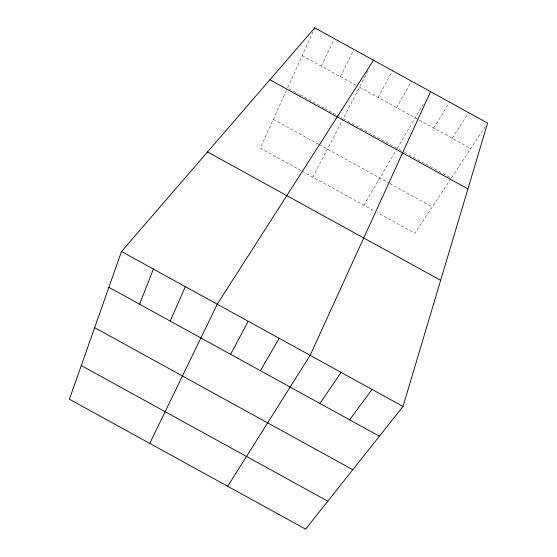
<?xml version="1.0" encoding="UTF-8"?>
<svg xmlns="http://www.w3.org/2000/svg" width="557" height="557" viewBox="0 0 557 557"><rect width="100%" height="100%" fill="white"/><g stroke="black" fill="none" stroke-linecap="round" stroke-linejoin="round"><path stroke-width="0.42" stroke-dasharray="2.79 2.09" d="M286.514 90.234L260.286 148.155L301.428 170.818M313.013 31.707L287.544 87.957L299.422 94.495M321.305 66.144L334.353 38.649M340.418 76.678L353.946 49.441M312.86 177.112L342.834 119.365M367.933 71.024L343.216 118.627L403.247 151.692M378.078 97.426L392.539 70.711M396.626 107.647L411.553 81.183M363.874 205.213L396.828 149.102M397.245 148.385L423.968 102.892M433.715 128.082L449.569 102.133M452.256 138.296L468.569 112.605M450.801 178.839L414.888 233.306L377.186 212.537M485.244 126.606L451.261 178.143L403.999 152.11M302.186 55.616L358.06 86.398M359.53 87.205L470.797 148.51M300.167 94.906L323.916 107.995M324.661 108.399L336.539 114.944M337.277 115.355L342.478 118.216M273.32 119.365L318.367 144.179M319.119 144.59L388.953 183.058M389.719 183.483L432.281 206.925M302.193 171.236L374.227 210.908"/><path stroke-width="0.84" d="M403.01 406.457L487.577 123.076L314.761 27.85L121.496 251.506L69.423 399.223L305.619 529.15L403.01 406.457L121.496 251.506M139.549 304.192L153.412 269.08M170.219 321.069L185.328 286.646M314.064 29.396L314.761 27.85M430.561 91.661L310.145 355.338L227.702 486.289M149.756 443.414L217.244 304.206L373.531 60.233M230.647 354.329L248.213 321.257M260.404 370.704L279.182 338.301M319.913 403.449L341.1 372.382M349.664 419.825L372.055 389.42M269.887 79.783L467.936 188.886M207.524 151.95L440.65 280.331M108.873 287.308L379.408 436.194M94.648 327.676L352.79 469.718M81.287 365.573L327.808 501.196"/></g></svg>
